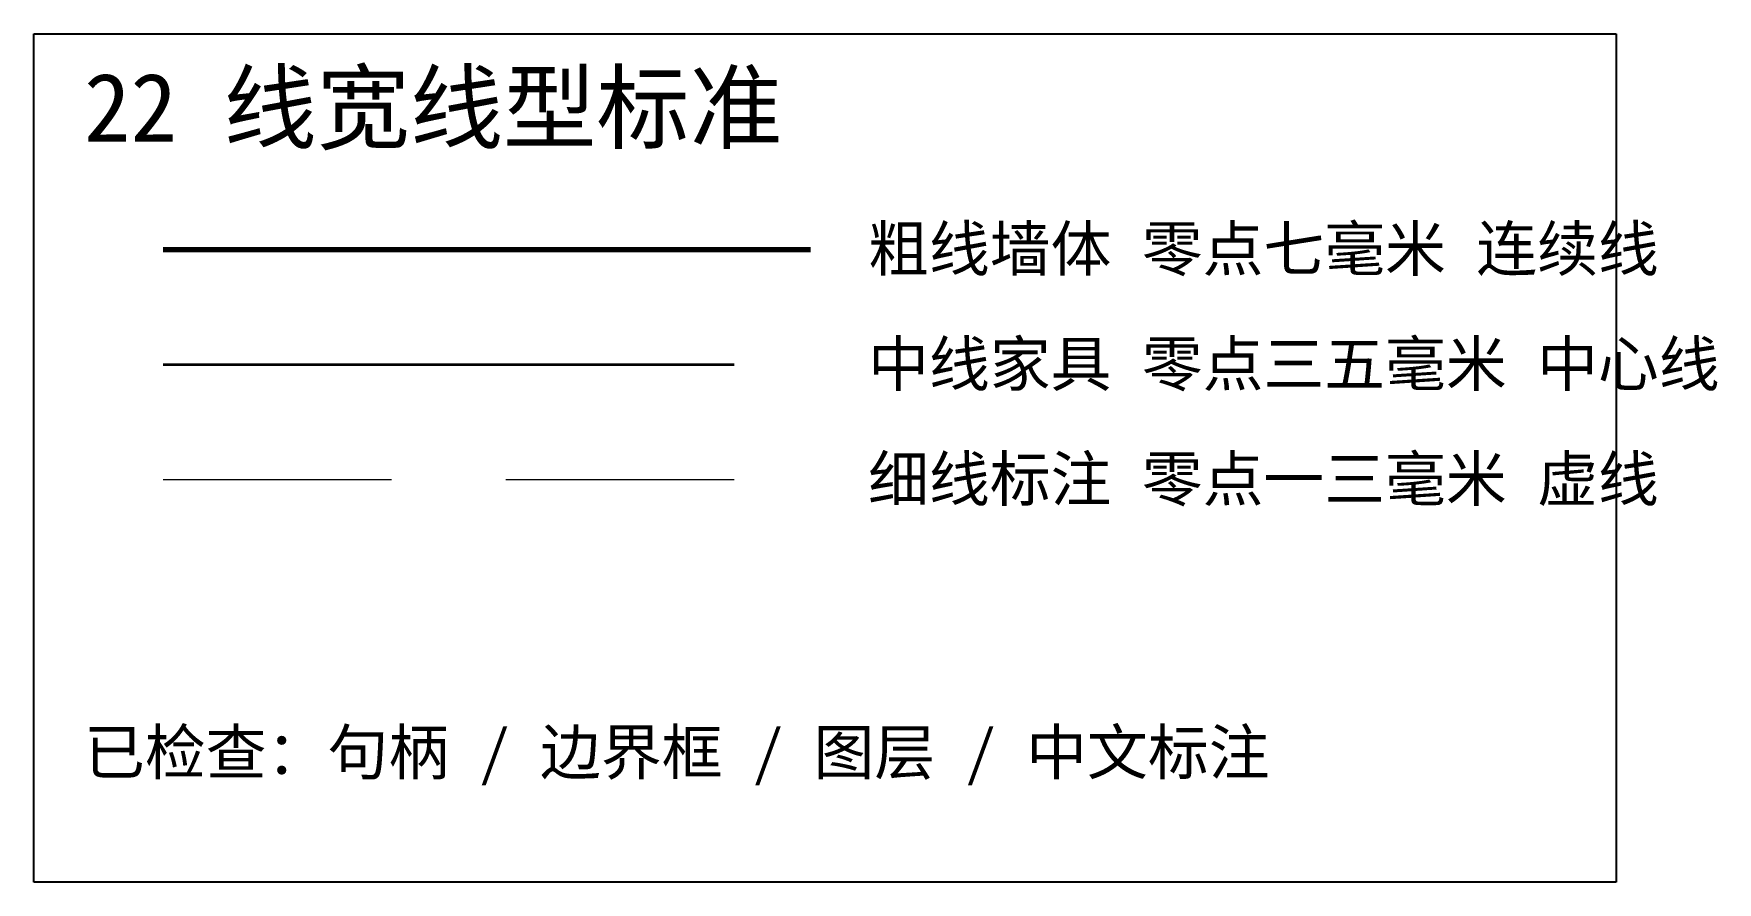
# Model space of a CAD drawing. Header units: millimetres. Extents: x -500 to 57711, y -8647 to 6933.
# Drawn here: x 55370 to 57711, y 1433 to 2613 of the extents above; entities that cross this region are included whole.
import ezdxf

# ---------------------------------------------------------------- set-up
doc = ezdxf.new("R2010")
doc.units = ezdxf.units.MM
doc.linetypes.add('CENTER', pattern=[50.8, 31.75, -6.35, 6.35, -6.35])
doc.linetypes.add('DASHED', pattern=[19.05, 12.7, -6.35])
doc.layers.add('CODEX_PREVIEW', color=7, linetype='Continuous')
doc.styles.add('CODEX_CN_TEXT', font='SimSun.ttf')

msp = doc.modelspace()

# ---------------------------------------------------------------- linework, layer by layer
at = {"layer": 'CODEX_PREVIEW'}
for p, q in [((55370, 2613.097), (57570, 2613.097)), ((55370, 1433.097), (55370, 2613.097)), ((57570, 2613.097), (57570, 1433.097)), ((57570, 1433.097), (55370, 1433.097))]:
    msp.add_line(p, q, dxfattribs=at)
at = {"layer": 'CODEX_PREVIEW', "linetype": 'Continuous', "lineweight": 70}
msp.add_line((55550, 2313.097), (56450, 2313.097), dxfattribs=at)
at = {"layer": 'CODEX_PREVIEW', "linetype": 'CENTER', "lineweight": 35, "ltscale": 25}
msp.add_line((55550, 2153.097), (56450, 2153.097), dxfattribs=at)
at = {"layer": 'CODEX_PREVIEW', "linetype": 'DASHED', "lineweight": 13, "ltscale": 25}
msp.add_line((55550, 1993.097), (56450, 1993.097), dxfattribs=at)

# ---------------------------------------------------------------- texts
at = {"layer": 'CODEX_PREVIEW', "style": 'CODEX_CN_TEXT'}
for s, height, p in [('22 线宽线型标准', 95, (55440, 2463.097)), ('粗线墙体 零点七毫米 连续线', 62, (56530, 2283.097)), ('中线家具 零点三五毫米 中心线', 62, (56530, 2123.097)), ('细线标注 零点一三毫米 虚线', 62, (56530, 1963.097)), ('已检查：句柄 / 边界框 / 图层 / 中文标注', 62, (55440, 1583.097))]:
    msp.add_text(s, height=height, dxfattribs=at).set_placement(p)

doc.saveas('drawing.dxf')
